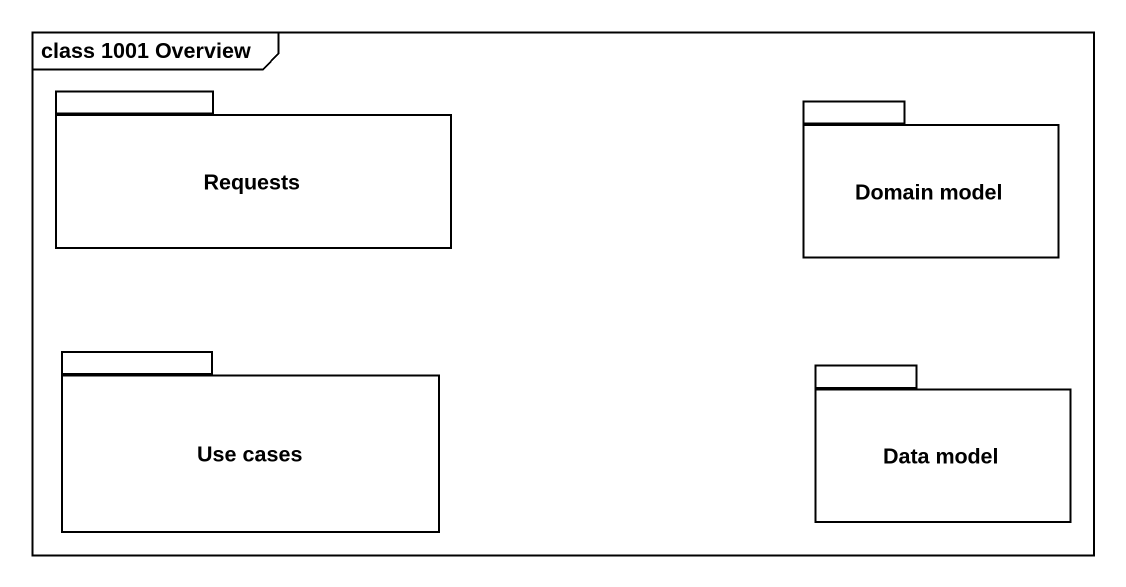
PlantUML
@startuml
mainframe class 1001 Overview
package Requests {
}
package "Domain model" as Domain_model {
}
package "Use cases" as Use_cases {
}
package "Data model" as Data_model {
}
@enduml
